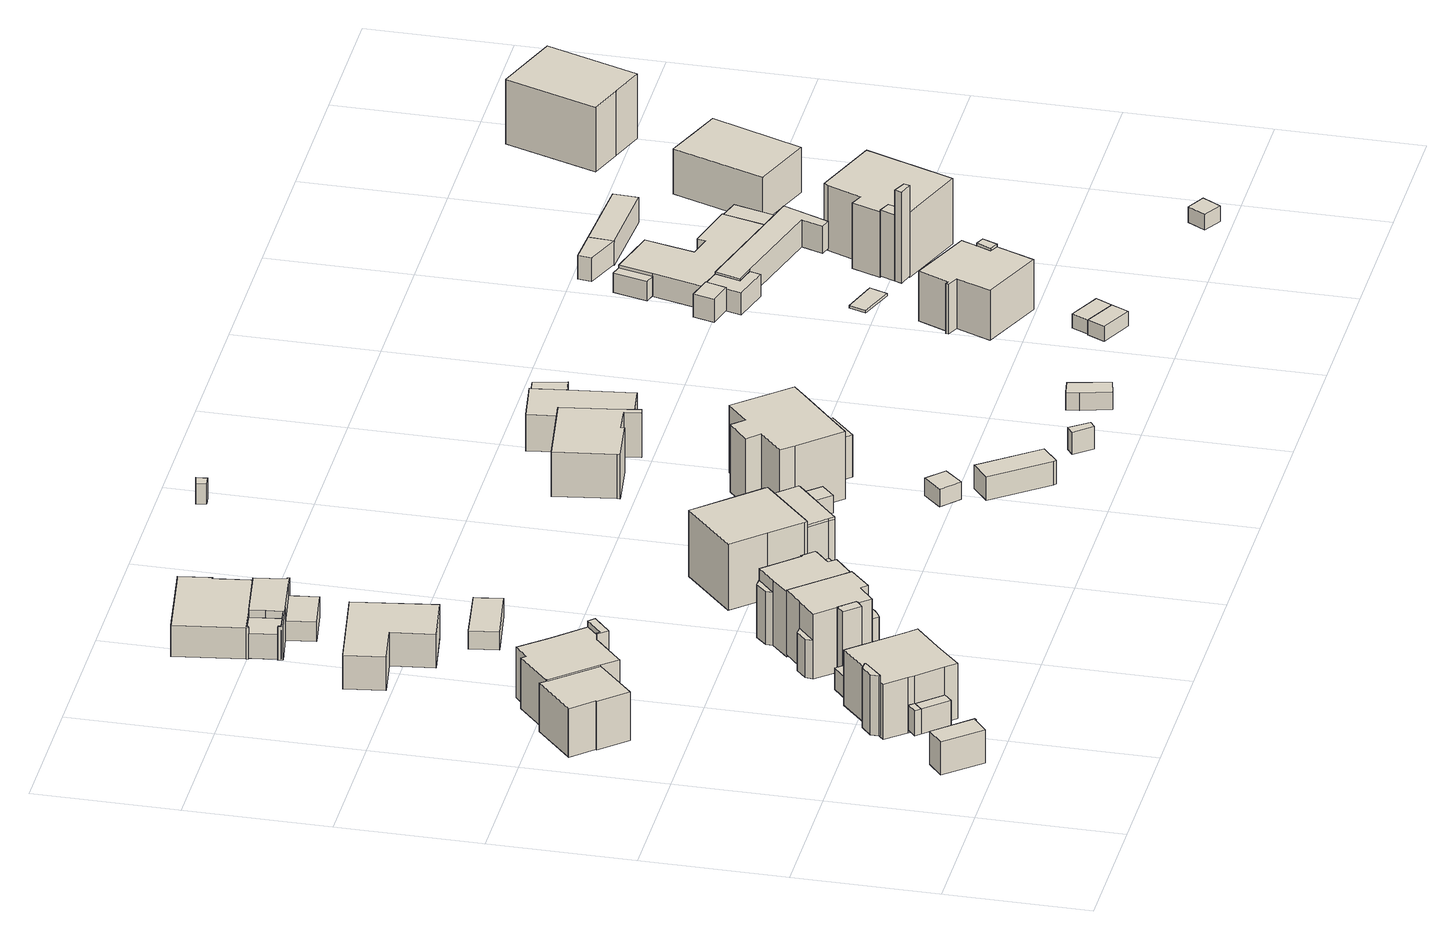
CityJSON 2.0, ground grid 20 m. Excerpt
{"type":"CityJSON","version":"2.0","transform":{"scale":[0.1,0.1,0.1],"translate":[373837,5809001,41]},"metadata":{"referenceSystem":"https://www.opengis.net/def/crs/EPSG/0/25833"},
"CityObjects":{
"building1":{"type":"Building","attributes":{"Gemeindeschluessel":"11000006","BezugspunktDach":"2200","function":"31001_2463","measuredHeight":4.94,"storeysAboveGround":1},"address":[{"country":"Germany","locality":"Berlin","thoroughfareNumber":"5 (1)","thoroughfareName":"Lange Stücken"}],"geometry":[{"type":"Solid","lod":"1","boundaries":[[[[0,1,2,3,4,5]],[[6,7,8,9,10,11]],[[6,11,5,4]],[[7,6,4,3]],[[8,7,3,2]],[[9,8,2,1]],[[10,9,1,0]],[[11,10,0,5]]]]}]},
"building2":{"type":"Building","attributes":{"Gemeindeschluessel":"11000006","BezugspunktDach":"2200","function":"51009_1610","measuredHeight":3.71,"storeysAboveGround":0},"address":[{"country":"Germany","locality":"Berlin"}],"geometry":[{"type":"Solid","lod":"1","boundaries":[[[[12,13,14,15]],[[16,17,18,19]],[[16,19,15,14]],[[17,16,14,13]],[[18,17,13,12]],[[19,18,12,15]]]]}]},
"building3":{"type":"Building","attributes":{"Gemeindeschluessel":"11000006","BezugspunktDach":"2200","function":"31001_1010","measuredHeight":7.22,"storeysAboveGround":2},"address":[{"country":"Germany","locality":"Berlin","thoroughfareNumber":"21","thoroughfareName":"Lange Stücken"}],"geometry":[{"type":"Solid","lod":"1","boundaries":[[[[20,21,22,23,24,25,26,27,28,29]],[[30,31,32,33,34,35,36,37,38,39]],[[30,39,29,28]],[[31,30,28,27]],[[32,31,27,26]],[[33,32,26,25]],[[34,33,25,24]],[[35,34,24,23]],[[36,35,23,22]],[[37,36,22,21]],[[38,37,21,20]],[[39,38,20,29]]]]}]},
"building4":{"type":"Building","attributes":{"Gemeindeschluessel":"11000006","function":"31001_1010"},"address":[{"country":"Germany","locality":"Berlin","thoroughfareNumber":"4","thoroughfareName":"Lange Stücken"}],"children":["building4-1","building4-2","building4-3"]},
"building4-1":{"type":"BuildingPart","attributes":{"BezugspunktDach":"2200","measuredHeight":9.97,"storeysAboveGround":2},"parents":["building4"],"geometry":[{"type":"MultiSurface","lod":"1","boundaries":[[[40,41,42,43,44,45,46,47,48,49,50,51,52]],[[53,54,55,56,57,58,59,60,61,62,63,64,65]],[[53,65,52,51]],[[54,53,66,67]],[[55,54,50,49]],[[56,55,49,48]],[[57,56,48,47]],[[58,57,47,46]],[[59,58,46,45]],[[60,59,45,44]],[[61,60,44,43]],[[62,61,43,42]],[[13,68,42,41]],[[63,62,69,17,70]],[[64,63,41,40]],[[65,64,40,52]],[[67,66,71,51,50,72]],[[70,17,69,68,13]]]}]},
"building4-2":{"type":"BuildingPart","attributes":{"BezugspunktDach":"2200","measuredHeight":8.88,"storeysAboveGround":2},"parents":["building4"],"geometry":[{"type":"MultiSurface","lod":"1","boundaries":[[[73,74,75,76,77,78]],[[79,80,81,67,66,82]],[[79,82,78,77]],[[80,79,77,76]],[[81,80,76,75]],[[67,81,75,74]],[[51,50,67,74,73]],[[82,66,73,78]],[[83,66,67,50,51]]]}]},
"building4-3":{"type":"BuildingPart","attributes":{"BezugspunktDach":"2200","measuredHeight":3.72,"storeysAboveGround":2},"parents":["building4"],"geometry":[{"type":"Solid","lod":"1","boundaries":[[[[84,68,13,12]],[[17,69,85,18]],[[17,18,12,13]],[[85,69,68,84]],[[18,85,84,12]],[[69,17,13,68]]]]}]},
"building5":{"type":"Building","attributes":{"Gemeindeschluessel":"11000006","BezugspunktDach":"2200","function":"31001_2463","measuredHeight":3.27,"storeysAboveGround":1},"address":[{"country":"Germany","locality":"Berlin","thoroughfareNumber":"4 (1)","thoroughfareName":"Lange Stücken"}],"geometry":[{"type":"Solid","lod":"1","boundaries":[[[[86,87,88,89,90,91]],[[92,93,94,95,58,57]],[[92,57,91,90]],[[93,92,90,89]],[[94,93,89,88]],[[95,94,88,87]],[[58,95,87,86]],[[57,58,86,91]]]]}]},
"building6":{"type":"Building","attributes":{"Gemeindeschluessel":"11000006","BezugspunktDach":"2200","function":"31001_1010","measuredHeight":7.55,"storeysAboveGround":2},"address":[{"country":"Germany","locality":"Berlin","thoroughfareNumber":"22","thoroughfareName":"Lange Stücken"}],"geometry":[{"type":"Solid","lod":"1","boundaries":[[[[96,97,98,99,100,101,102,103,104,105,106,107,108,109]],[[110,111,112,113,114,115,116,117,118,119,120,121,122,123]],[[110,123,109,108]],[[111,110,108,107]],[[112,111,107,106]],[[113,112,106,105]],[[114,113,105,104]],[[115,114,104,103]],[[116,115,103,102]],[[117,116,102,101]],[[118,117,101,100]],[[119,118,100,99]],[[120,119,99,98]],[[121,120,98,97]],[[122,121,97,96]],[[123,122,96,109]]]]}]},
"building7":{"type":"Building","attributes":{"Gemeindeschluessel":"11000006","BezugspunktDach":"2200","function":"51009_1610","measuredHeight":8.02,"storeysAboveGround":0},"address":[{"country":"Germany","locality":"Berlin"}],"geometry":[{"type":"Solid","lod":"1","boundaries":[[[[124,125,126,127,128,129]],[[130,131,132,133,134,135]],[[130,135,129,128]],[[131,130,128,127]],[[132,131,127,126]],[[133,132,126,125]],[[134,133,125,124]],[[135,134,124,129]]]]}]},
"building8":{"type":"Building","attributes":{"Gemeindeschluessel":"11000006","BezugspunktDach":"2200","function":"31001_2463","measuredHeight":2.64,"storeysAboveGround":1},"address":[{"country":"Germany","locality":"Berlin","thoroughfareNumber":"21 (1)","thoroughfareName":"Lange Stücken"}],"geometry":[{"type":"Solid","lod":"1","boundaries":[[[[136,137,138,139,140]],[[141,142,143,132,144]],[[141,144,140,139]],[[142,141,139,138]],[[143,142,138,137]],[[132,143,137,136]],[[144,132,136,140]]]]}]},
"building9":{"type":"Building","attributes":{"Gemeindeschluessel":"11000006","BezugspunktDach":"2200","function":"51009_1610","measuredHeight":6.08,"storeysAboveGround":0},"address":[{"country":"Germany","locality":"Berlin"}],"geometry":[{"type":"Solid","lod":"1","boundaries":[[[[145,146,147,148,149,150,151,152]],[[153,154,155,156,157,158,159,160]],[[153,160,152,151]],[[154,153,151,150]],[[155,154,150,149]],[[156,155,149,148]],[[157,156,148,147]],[[158,157,147,146]],[[159,158,146,145]],[[160,159,145,152]]]]}]},
"building10":{"type":"Building","attributes":{"Gemeindeschluessel":"11000006","function":"31001_1010"},"address":[{"country":"Germany","locality":"Berlin","thoroughfareNumber":"3A","thoroughfareName":"Lange Stücken"}],"children":["building10-1","building10-2","building10-3"]},
"building10-1":{"type":"BuildingPart","attributes":{"BezugspunktDach":"2200","measuredHeight":11.63,"storeysAboveGround":2},"parents":["building10"],"geometry":[{"type":"MultiSurface","lod":"1","boundaries":[[[161,162,163,164,165,166,167,168,169,170,171,172]],[[173,174,175,176,177,178,179,180,181,182,183,184]],[[185,186,172,171]],[[174,173,171,170]],[[175,174,170,169]],[[176,175,169,168]],[[177,176,168,167]],[[178,177,167,166]],[[179,178,166,165]],[[180,179,165,164]],[[181,180,164,163]],[[182,181,187,188,189]],[[183,182,189,190,161]],[[184,183,161,172]],[[173,184,186,185]],[[189,188,187,163,162,191]],[[192,162,161,190,189]]]}]},
"building10-2":{"type":"BuildingPart","attributes":{"BezugspunktDach":"2200","measuredHeight":5.69,"storeysAboveGround":2},"parents":["building10"],"geometry":[{"type":"MultiSurface","lod":"1","boundaries":[[[185,193,194,186]],[[195,196,173,184]],[[195,184,186,194]],[[196,195,194,193]],[[173,196,193,185]],[[184,173,197,185,186]]]}]},
"building10-3":{"type":"BuildingPart","attributes":{"BezugspunktDach":"2200","measuredHeight":9.53,"storeysAboveGround":2},"parents":["building10"],"geometry":[{"type":"MultiSurface","lod":"1","boundaries":[[[198,199,200,201,202]],[[190,189,188,203,204]],[[190,204,202,201]],[[189,162,161,190,201,200]],[[205,163,162,200,199]],[[203,188,199,198]],[[204,203,198,202]],[[190,161,162,189]],[[188,189,162,163,205]]]}]},
"building11":{"type":"Building","attributes":{"Gemeindeschluessel":"11000006","BezugspunktDach":"2200","function":"31001_1010","measuredHeight":5.03,"storeysAboveGround":1},"address":[{"country":"Germany","locality":"Berlin","thoroughfareNumber":"24","thoroughfareName":"Lange Stücken"}],"geometry":[{"type":"Solid","lod":"1","boundaries":[[[[206,207,208,209,210,211]],[[212,213,214,215,216,217]],[[212,217,211,210]],[[213,212,210,209]],[[214,213,209,208]],[[215,214,208,207]],[[216,215,207,206]],[[217,216,206,211]]]]}]},
"building12":{"type":"Building","attributes":{"Gemeindeschluessel":"11000006","function":"31001_1010"},"address":[{"country":"Germany","locality":"Berlin","thoroughfareNumber":"3","thoroughfareName":"Lange Stücken"}],"children":["building12-1","building12-2","building12-3"]},
"building12-1":{"type":"BuildingPart","attributes":{"BezugspunktDach":"2200","measuredHeight":11.52,"storeysAboveGround":2},"parents":["building12"],"geometry":[{"type":"MultiSurface","lod":"1","boundaries":[[[218,219,220,221,222,223,224,225,226,227,228,229]],[[230,231,232,233,234,235,236,237,238,239,240,241]],[[230,241,229,228]],[[231,242,243,228,227]],[[232,231,227,226]],[[244,245,246,247,244,233,232,226,225]],[[234,233,225,224],[244,248,249,245]],[[235,234,224,223]],[[236,235,223,222]],[[237,236,222,221]],[[238,237,221,220]],[[239,238,220,219]],[[240,239,219,218]],[[241,240,218,229]],[[230,243,242,231]],[[247,246,245,244]],[[249,248,244,245]]]}]},
"building12-2":{"type":"BuildingPart","attributes":{"BezugspunktDach":"2200","measuredHeight":7.86,"storeysAboveGround":2},"parents":["building12"],"geometry":[{"type":"Solid","lod":"1","boundaries":[[[[242,250,251,243]],[[252,253,231,230]],[[252,230,243,251]],[[253,252,251,250]],[[231,253,250,242]],[[242,243,230,231]]]]}]},
"building12-3":{"type":"BuildingPart","attributes":{"BezugspunktDach":"2200","measuredHeight":5.02,"storeysAboveGround":2},"parents":["building12"],"geometry":[{"type":"MultiSurface","lod":"1","boundaries":[[[245,249,254,255,246]],[[256,257,248,244,247]],[[256,247,246,255]],[[257,256,255,254]],[[248,257,254,249]],[[244,248,249,245]],[[244,258,245,246,247]]]}]},
"building13":{"type":"Building","attributes":{"Gemeindeschluessel":"11000006","BezugspunktDach":"2200","function":"51009_1610","measuredHeight":3.74,"storeysAboveGround":0},"address":[{"country":"Germany","locality":"Berlin"}],"geometry":[{"type":"Solid","lod":"1","boundaries":[[[[259,260,261,262,263,264,265,266]],[[267,268,269,270,271,272,273,274]],[[267,274,266,265]],[[268,267,265,264]],[[269,268,264,263]],[[270,269,263,262]],[[271,270,262,261]],[[272,271,261,260]],[[273,272,260,259]],[[274,273,259,266]]]]}]},
"building14":{"type":"Building","attributes":{"Gemeindeschluessel":"11000006","BezugspunktDach":"2200","function":"51009_1610","measuredHeight":3,"storeysAboveGround":0},"address":[{"country":"Germany","locality":"Berlin"}],"geometry":[{"type":"Solid","lod":"1","boundaries":[[[[275,276,277,278,279,280,281,282,283]],[[284,285,286,287,288,289,290,291,292]],[[284,292,283,282]],[[285,284,282,281]],[[286,285,281,280]],[[287,286,280,279]],[[288,287,279,278]],[[289,288,278,277]],[[290,289,277,276]],[[291,290,276,275]],[[292,291,275,283]]]]}]},
"building15":{"type":"Building","attributes":{"Gemeindeschluessel":"11000006","BezugspunktDach":"2200","function":"31001_2463","measuredHeight":2.71,"storeysAboveGround":1},"address":[{"country":"Germany","locality":"Berlin","thoroughfareNumber":"24 (1)","thoroughfareName":"Lange Stücken"}],"geometry":[{"type":"Solid","lod":"1","boundaries":[[[[293,294,295,296]],[[297,298,299,300]],[[297,300,296,295]],[[298,297,295,294]],[[299,298,294,293]],[[300,299,293,296]]]]}]},
"building16":{"type":"Building","attributes":{"Gemeindeschluessel":"11000006","function":"31001_1010"},"address":[{"country":"Germany","locality":"Berlin","thoroughfareNumber":"25","thoroughfareName":"Lange Stücken"}],"children":["building16-1","building16-2"]},
"building16-1":{"type":"BuildingPart","attributes":{"BezugspunktDach":"2200","measuredHeight":5.12,"storeysAboveGround":1},"parents":["building16"],"geometry":[{"type":"MultiSurface","lod":"1","boundaries":[[[301,302,303,304,305,306,307,308,309,310,311]],[[312,313,314,315,316,317,318,319,320,321,322]],[[312,322,311,310]],[[313,312,310,309]],[[314,313,309,308]],[[315,314,308,307]],[[316,315,307,306]],[[318,317,305,304]],[[319,318,304,303]],[[320,319,303,302]],[[321,320,302,301]],[[322,321,301,311]],[[323,317,316,306,305]]]}]},
"building16-2":{"type":"BuildingPart","attributes":{"BezugspunktDach":"2200","measuredHeight":6.26,"storeysAboveGround":1},"parents":["building16"],"geometry":[{"type":"MultiSurface","lod":"1","boundaries":[[[324,325,326,327,328,329,330,331,332,333,334,335,336,337]],[[338,339,340,341,317,316,342,343,344,345,346,347,348,349]],[[338,349,337,336]],[[339,338,336,335]],[[340,339,335,334]],[[341,340,334,333]],[[317,341,333,332]],[[306,305,317,332,331]],[[342,316,331,330]],[[343,342,330,329]],[[344,343,329,328]],[[345,344,328,327]],[[346,345,327,326]],[[347,346,326,325]],[[348,347,325,324]],[[349,348,324,337]],[[350,316,317,305,306]]]}]},
"building17":{"type":"Building","attributes":{"Gemeindeschluessel":"11000006","BezugspunktDach":"2200","function":"31001_2463","measuredHeight":2.91,"storeysAboveGround":1},"address":[{"country":"Germany","locality":"Berlin","thoroughfareNumber":"25 (1)","thoroughfareName":"Lange Stücken"}],"geometry":[{"type":"Solid","lod":"1","boundaries":[[[[351,352,353,354]],[[346,355,356,347]],[[346,347,354,353]],[[355,346,353,352]],[[356,355,352,351]],[[347,356,351,354]]]]}]},
"building18":{"type":"Building","attributes":{"Gemeindeschluessel":"11000006","BezugspunktDach":"2200","function":"51009_1610","measuredHeight":8.39,"storeysAboveGround":0},"address":[{"country":"Germany","locality":"Berlin"}],"geometry":[{"type":"Solid","lod":"1","boundaries":[[[[357,358,359,360,361]],[[362,363,364,365,366]],[[362,366,361,360]],[[363,362,360,359]],[[364,363,359,358]],[[365,364,358,357]],[[366,365,357,361]]]]}]},
"building19":{"type":"Building","attributes":{"Gemeindeschluessel":"11000006","function":"31001_1010"},"address":[{"country":"Germany","locality":"Berlin","thoroughfareNumber":"2","thoroughfareName":"Lange Stücken"}],"children":["building19-1","building19-2","building19-3"]},
"building19-1":{"type":"BuildingPart","attributes":{"BezugspunktDach":"2200","measuredHeight":10.89,"storeysAboveGround":3},"parents":["building19"],"geometry":[{"type":"MultiSurface","lod":"1","boundaries":[[[367,368,369,370,371,372,373,374,375,376]],[[377,378,379,380,381,382,383,384,385,386]],[[377,386,376,375]],[[378,377,375,374]],[[379,378,374,373]],[[380,379,373,372]],[[381,380,372,371]],[[382,381,371,370]],[[387,388,389,390,391,383,382,370,369]],[[392,387,390,393,384,383,369,368]],[[385,384,368,367]],[[386,385,367,376]],[[391,390,389,388,387]],[[393,390,387,392]]]}]},
"building19-2":{"type":"BuildingPart","attributes":{"BezugspunktDach":"2200","measuredHeight":9.37,"storeysAboveGround":3},"parents":["building19"],"geometry":[{"type":"Solid","lod":"1","boundaries":[[[[394,395,396,397,398,399,400,401]],[[402,381,403,404,405,406,407,382]],[[402,382,401,400]],[[381,402,400,399]],[[403,381,399,398]],[[404,403,398,397]],[[405,404,397,396]],[[406,405,396,395]],[[407,406,395,394]],[[382,407,394,401],[408,389,388,409]],[[388,389,408,409]]]]}]},
"building19-3":{"type":"BuildingPart","attributes":{"BezugspunktDach":"2200","measuredHeight":2.75,"storeysAboveGround":3},"parents":["building19"],"geometry":[{"type":"MultiSurface","lod":"1","boundaries":[[[410,409,388,387,392,411]],[[393,390,389,408,412,413]],[[393,413,411,392]],[[412,408,409,410]],[[413,412,410,411]],[[393,392,387,390]],[[390,387,388,389]],[[389,414,388,409,408]]]}]},
"building20":{"type":"Building","attributes":{"Gemeindeschluessel":"11000006","BezugspunktDach":"2200","function":"31001_2463","measuredHeight":2.96,"storeysAboveGround":1},"address":[{"country":"Germany","locality":"Berlin","thoroughfareNumber":"2 (1)","thoroughfareName":"Lange Stücken"}],"geometry":[{"type":"Solid","lod":"1","boundaries":[[[[415,416,417,418,419,420,421,422,423]],[[424,425,426,427,428,429,430,431,432]],[[424,432,423,422]],[[425,424,422,421]],[[426,425,421,420]],[[427,426,420,419]],[[428,427,419,418]],[[429,428,418,417]],[[430,429,417,416]],[[431,430,416,415]],[[432,431,415,423]]]]}]},
"building21":{"type":"Building","attributes":{"Gemeindeschluessel":"11000006","BezugspunktDach":"2200","function":"31001_2463","measuredHeight":2.75,"storeysAboveGround":1},"address":[{"country":"Germany","locality":"Berlin","thoroughfareNumber":"1 (2)","thoroughfareName":"Lange Stücken"}],"geometry":[{"type":"Solid","lod":"1","boundaries":[[[[420,419,433,434,435,436]],[[437,438,439,440,441,442]],[[437,442,436,435]],[[438,437,435,434]],[[439,438,434,433]],[[440,439,433,419]],[[441,440,419,420]],[[442,441,420,436]]]]}]},
"building22":{"type":"Building","attributes":{"Gemeindeschluessel":"11000006","BezugspunktDach":"2200","function":"31001_1000","measuredHeight":2.62,"storeysAboveGround":1},"address":[{"country":"Germany","locality":"Berlin","thoroughfareNumber":"1 (3)","thoroughfareName":"Lange Stücken"}],"geometry":[{"type":"Solid","lod":"1","boundaries":[[[[443,444,445,446,447,448,434,433]],[[449,450,451,452,453,454,455,456]],[[449,456,433,434]],[[450,449,434,448]],[[451,450,448,447]],[[452,451,447,446]],[[453,452,446,445]],[[454,453,445,444]],[[455,454,444,443]],[[456,455,443,433]]]]}]},
"building23":{"type":"Building","attributes":{"Gemeindeschluessel":"11000006","BezugspunktDach":"2200","function":"31001_1000","measuredHeight":2.6,"storeysAboveGround":1},"address":[{"country":"Germany","locality":"Berlin","thoroughfareNumber":"2 (2)","thoroughfareName":"Lange Stücken"}],"geometry":[{"type":"Solid","lod":"1","boundaries":[[[[457,458,459,460]],[[461,462,463,464]],[[461,464,460,459]],[[462,461,459,458]],[[463,462,458,457]],[[464,463,457,460]]]]}]},
"building24":{"type":"Building","attributes":{"Gemeindeschluessel":"11000006","BezugspunktDach":"2200","function":"31001_1000","measuredHeight":3.87,"storeysAboveGround":1},"address":[{"country":"Germany","locality":"Berlin","thoroughfareNumber":"16 (1)","thoroughfareName":"Chausseestraße"}],"geometry":[{"type":"Solid","lod":"1","boundaries":[[[[465,466,467,468,469]],[[470,471,472,473,474]],[[470,474,469,468]],[[471,470,468,467]],[[472,471,467,466]],[[473,472,466,465]],[[474,473,465,469]]]]}]},
"building25":{"type":"Building","attributes":{"Gemeindeschluessel":"11000006","function":"31001_1010"},"address":[{"country":"Germany","locality":"Berlin","thoroughfareNumber":"1","thoroughfareName":"Lange Stücken"}],"children":["building25-1","building25-2"]},
"building25-1":{"type":"BuildingPart","attributes":{"BezugspunktDach":"2200","measuredHeight":13.22,"storeysAboveGround":3},"parents":["building25"],"geometry":[{"type":"MultiSurface","lod":"1","boundaries":[[[475,476,477,478,479,480,481,482,483,484,485]],[[486,487,488,489,490,491,492,493,494,495,496]],[[486,496,485,484]],[[487,486,484,483]],[[488,487,483,482]],[[489,488,482,481]],[[490,489,481,480]],[[491,490,480,479]],[[492,491,479,478]],[[493,492,497,498,499,500,478,477]],[[494,493,477,476]],[[495,494,476,475]],[[496,495,475,485]],[[500,499,498,497]]]}]},
"building25-2":{"type":"BuildingPart","attributes":{"BezugspunktDach":"2200","measuredHeight":6.37,"storeysAboveGround":3},"parents":["building25"],"geometry":[{"type":"MultiSurface","lod":"1","boundaries":[[[501,502,500,499]],[[497,503,504,498]],[[503,497,500,502]],[[504,503,502,501]],[[498,504,501,499]],[[498,505,499,500,497]]]}]},
"building26":{"type":"Building","attributes":{"Gemeindeschluessel":"11000006","BezugspunktDach":"2200","function":"51009_1610","measuredHeight":3,"storeysAboveGround":0},"address":[{"country":"Germany","locality":"Berlin"}],"geometry":[{"type":"Solid","lod":"1","boundaries":[[[[506,507,508,509]],[[510,511,512,513]],[[510,513,509,508]],[[511,510,508,507]],[[512,511,507,506]],[[513,512,506,509]]]]}]},
"building27":{"type":"Building","attributes":{"Gemeindeschluessel":"11000006","BezugspunktDach":"2200","function":"51009_1610","measuredHeight":3.35,"storeysAboveGround":0},"address":[{"country":"Germany","locality":"Berlin"}],"geometry":[{"type":"Solid","lod":"1","boundaries":[[[[514,515,516,517]],[[518,519,520,521]],[[518,521,517,516]],[[519,518,516,515]],[[520,519,515,514]],[[521,520,514,517]]]]}]},
"building28":{"type":"Building","attributes":{"Gemeindeschluessel":"11000006","function":"31001_1010"},"address":[{"country":"Germany","locality":"Berlin","thoroughfareNumber":"1A","thoroughfareName":"Lange Stücken"}],"children":["building28-1","building28-2","building28-3"]},
"building28-1":{"type":"BuildingPart","attributes":{"BezugspunktDach":"2200","measuredHeight":7.33,"storeysAboveGround":1},"parents":["building28"],"geometry":[{"type":"MultiSurface","lod":"1","boundaries":[[[522,523,524,525,526,527,528,529,530,531,532,533]],[[534,535,536,537,538,539,540,541,542,543,544,545]],[[534,545,533,532]],[[535,534,532,531]],[[546,547,548,535,531,530]],[[549,546,536,530,529]],[[538,537,529,528]],[[539,538,528,527]],[[540,539,527,526]],[[541,540,526,525]],[[542,541,525,524]],[[543,542,524,523]],[[544,543,523,522]],[[545,544,522,533]],[[536,550,547,546]],[[550,535,548,547]],[[537,536,546,549]]]}]},
"building28-2":{"type":"BuildingPart","attributes":{"BezugspunktDach":"2200","measuredHeight":6.34,"storeysAboveGround":1},"parents":["building28"],"geometry":[{"type":"MultiSurface","lod":"1","boundaries":[[[551,548,547,549,552,553,554,555]],[[556,557,558,537,550,535,534,559]],[[556,559,555,554]],[[557,556,554,553],[557,560,561,556]],[[558,557,553,552]],[[537,558,552,549]],[[534,535,548,551]],[[559,534,551,555]],[[560,557,556,561]],[[550,562,536,546,547]],[[537,549,546,536]],[[563,550,547,548,535]]]}]},
"building28-3":{"type":"BuildingPart","attributes":{"BezugspunktDach":"2200","measuredHeight":3.75,"storeysAboveGround":1},"parents":["building28"],"geometry":[{"type":"Solid","lod":"1","boundaries":[[[[560,564,565,561]],[[566,567,557,556]],[[566,556,561,565]],[[567,566,565,564]],[[557,567,564,560]],[[556,557,560,561]]]]}]},
"building29":{"type":"Building","attributes":{"Gemeindeschluessel":"11000006","BezugspunktDach":"2200","function":"31001_1000","measuredHeight":2.52,"storeysAboveGround":1},"address":[{"country":"Germany","locality":"Berlin","thoroughfareNumber":"17 (1)","thoroughfareName":"Chausseestraße"}],"geometry":[{"type":"Solid","lod":"1","boundaries":[[[[568,569,570,571,572]],[[573,574,575,576,577]],[[573,577,572,571]],[[574,573,571,570]],[[575,574,570,569]],[[576,575,569,568]],[[577,576,568,572]]]]}]},
"building30":{"type":"Building","attributes":{"Gemeindeschluessel":"11000006","BezugspunktDach":"2200","function":"31001_1000","measuredHeight":2.15,"storeysAboveGround":1},"address":[{"country":"Germany","locality":"Berlin","thoroughfareNumber":"17 (2)","thoroughfareName":"Chausseestraße"}],"geometry":[{"type":"Solid","lod":"1","boundaries":[[[[578,579,580,581]],[[582,583,584,585]],[[582,585,581,580]],[[583,582,580,579]],[[584,583,579,578]],[[585,584,578,581]]]]}]},
"building31":{"type":"Building","attributes":{"Gemeindeschluessel":"11000006","BezugspunktDach":"2200","function":"31001_1000","measuredHeight":2.02,"storeysAboveGround":1},"address":[{"country":"Germany","locality":"Berlin","thoroughfareNumber":"17 (3)","thoroughfareName":"Chausseestraße"}],"geometry":[{"type":"Solid","lod":"1","boundaries":[[[[579,586,587,580]],[[588,589,590,591]],[[588,591,580,587]],[[589,588,587,586]],[[590,589,586,579]],[[591,590,579,580]]]]}]},
"building32":{"type":"Building","attributes":{"Gemeindeschluessel":"11000006","BezugspunktDach":"2200","function":"31001_1010","measuredHeight":7.4,"storeysAboveGround":2},"address":[{"country":"Germany","locality":"Berlin","thoroughfareNumber":"17A","thoroughfareName":"Chausseestraße"}],"geometry":[{"type":"Solid","lod":"1","boundaries":[[[[592,593,594,595,596,597,598,599,600,601,602]],[[603,604,605,606,607,608,609,610,611,612,613]],[[603,613,602,601]],[[604,603,601,600]],[[605,604,600,599]],[[606,605,599,598]],[[607,606,598,597]],[[608,607,597,596]],[[609,608,596,595]],[[610,609,595,594]],[[611,610,594,593]],[[612,611,593,592]],[[613,612,592,602]]]]}]},
"building33":{"type":"Building","attributes":{"Gemeindeschluessel":"11000006","BezugspunktDach":"2200","function":"31001_1000","measuredHeight":3.99,"storeysAboveGround":1},"address":[{"country":"Germany","locality":"Berlin","thoroughfareNumber":"18 (4)","thoroughfareName":"Chausseestraße"}],"geometry":[{"type":"Solid","lod":"1","boundaries":[[[[614,615,616,617,618]],[[619,620,621,622,623]],[[619,623,618,617]],[[620,619,617,616]],[[621,620,616,615]],[[622,621,615,614]],[[623,622,614,618]]]]}]},
"building34":{"type":"Building","attributes":{"Gemeindeschluessel":"11000006","BezugspunktDach":"2200","function":"31001_2463","measuredHeight":0.307,"storeysAboveGround":1},"address":[{"country":"Germany","locality":"Berlin","thoroughfareNumber":"18 (1)","thoroughfareName":"Chausseestraße"}],"geometry":[{"type":"Solid","lod":"1","boundaries":[[[[624,625,626,627]],[[628,629,630,631]],[[628,631,627,626]],[[629,628,626,625]],[[630,629,625,624]],[[631,630,624,627]]]]}]},
"building35":{"type":"Building","attributes":{"Gemeindeschluessel":"11000006","BezugspunktDach":"2200","function":"51009_1610","measuredHeight":7.73,"storeysAboveGround":0},"address":[{"country":"Germany","locality":"Berlin"}],"geometry":[{"type":"Solid","lod":"1","boundaries":[[[[632,633,634,635]],[[609,636,611,610]],[[609,610,635,634]],[[636,609,634,633]],[[611,636,633,632]],[[610,611,632,635]]]]}]},
"building36":{"type":"Building","attributes":{"Gemeindeschluessel":"11000006","BezugspunktDach":"2200","function":"31001_1000","measuredHeight":3.99,"storeysAboveGround":1},"address":[{"country":"Germany","locality":"Berlin","thoroughfareNumber":"18 (3)","thoroughfareName":"Chausseestraße"}],"geometry":[{"type":"Solid","lod":"1","boundaries":[[[[637,638,639,640,641,642,643]],[[644,645,646,647,648,649,650]],[[644,650,643,642]],[[645,644,642,641]],[[646,645,641,640]],[[647,646,640,639]],[[648,647,639,638]],[[649,648,638,637]],[[650,649,637,643]]]]}]},
"building37":{"type":"Building","attributes":{"Gemeindeschluessel":"11000006","BezugspunktDach":"2200","function":"51009_1610","measuredHeight":2.95,"storeysAboveGround":0},"address":[{"country":"Germany","locality":"Berlin"}],"geometry":[{"type":"Solid","lod":"1","boundaries":[[[[651,652,653,654]],[[655,656,657,658]],[[655,658,654,653]],[[656,655,653,652]],[[657,656,652,651]],[[658,657,651,654]]]]}]},
"building38":{"type":"Building","attributes":{"Gemeindeschluessel":"11000006","BezugspunktDach":"2200","function":"51009_1610","measuredHeight":13.53,"storeysAboveGround":0},"address":[{"country":"Germany","locality":"Berlin"}],"geometry":[{"type":"Solid","lod":"1","boundaries":[[[[659,660,661,662]],[[663,664,665,666]],[[663,666,662,661]],[[664,663,661,660]],[[665,664,660,659]],[[666,665,659,662]]]]}]},
"building39":{"type":"Building","attributes":{"Gemeindeschluessel":"11000006","BezugspunktDach":"2200","function":"31001_1000","measuredHeight":5.11,"storeysAboveGround":1},"address":[{"country":"Germany","locality":"Berlin","thoroughfareNumber":"18 (2)","thoroughfareName":"Chausseestraße"}],"geometry":[{"type":"Solid","lod":"1","boundaries":[[[[667,668,669,670,671,672,673,674,675]],[[676,677,678,679,680,681,682,683,684]],[[676,684,675,674]],[[677,676,674,673]],[[678,677,673,672]],[[679,678,672,671]],[[680,679,671,670]],[[681,680,670,669]],[[682,681,669,668]],[[683,682,668,667]],[[684,683,667,675]]]]}]},
"building40":{"type":"Building","attributes":{"Gemeindeschluessel":"11000006","BezugspunktDach":"2200","function":"31001_2460","measuredHeight":3.48,"storeysAboveGround":1},"address":[{"country":"Germany","locality":"Berlin","thoroughfareNumber":"19 (1)","thoroughfareName":"Chausseestraße"}],"geometry":[{"type":"Solid","lod":"1","boundaries":[[[[641,640,685,686,687,688,689,690,691,692,693]],[[694,695,696,697,698,699,700,701,702,703,704]],[[694,704,693,692]],[[695,694,692,691]],[[696,695,691,690]],[[697,696,690,689]],[[698,697,689,688]],[[699,698,688,687]],[[700,699,687,686]],[[701,700,686,685]],[[702,701,685,640]],[[703,702,640,641]],[[704,703,641,693]]]]}]},
"building41":{"type":"Building","attributes":{"Gemeindeschluessel":"11000006","BezugspunktDach":"2200","function":"51009_1610","measuredHeight":3.54,"storeysAboveGround":0},"address":[{"country":"Germany","locality":"Berlin"}],"geometry":[{"type":"Solid","lod":"1","boundaries":[[[[705,706,707,708]],[[709,710,711,712]],[[709,712,708,707]],[[710,709,707,706]],[[711,710,706,705]],[[712,711,705,708]]]]}]},
"building42":{"type":"Building","attributes":{"Gemeindeschluessel":"11000006","function":"31001_1120"},"address":[{"country":"Germany","locality":"Berlin","thoroughfareNumber":"18","thoroughfareName":"Chausseestraße"}],"children":["building42-1","building42-2"]},
"building42-1":{"type":"BuildingPart","attributes":{"BezugspunktDach":"2200","measuredHeight":9.72,"storeysAboveGround":2},"parents":["building42"],"geometry":[{"type":"MultiSurface","lod":"1","boundaries":[[[713,714,715,716,717,718,719,720,721,722]],[[723,724,725,726,727,728,729,730,731,732]],[[723,732,722,721]],[[724,723,721,720]],[[725,724,720,719]],[[726,725,719,718]],[[727,726,718,717]],[[728,727,717,716]],[[729,728,716,715]],[[730,729,715,714]],[[731,730,664,733]],[[732,731,733,734]],[[733,664,714,713]],[[734,733,713,722]]]}]},
"building42-2":{"type":"BuildingPart","attributes":{"BezugspunktDach":"2200","measuredHeight":9.83,"storeysAboveGround":2},"parents":["building42"],"geometry":[{"type":"MultiSurface","lod":"1","boundaries":[[[735,736,737,738]],[[734,733,664,663]],[[734,663,738,737]],[[713,722,737,736]],[[739,714,713,733,736,735]],[[663,664,735,738]],[[733,734,722,713]],[[664,733,713,714,739]]]}]},
"building43":{"type":"Building","attributes":{"Gemeindeschluessel":"11000006","BezugspunktDach":"2200","function":"51009_1610","measuredHeight":3.34,"storeysAboveGround":0},"address":[{"country":"Germany","locality":"Berlin"}],"geometry":[{"type":"Solid","lod":"1","boundaries":[[[[740,741,742,743]],[[744,745,746,747]],[[744,747,743,742]],[[745,744,742,741]],[[746,745,741,740]],[[747,746,740,743]]]]}]},
"building44":{"type":"Building","attributes":{"Gemeindeschluessel":"11000006","BezugspunktDach":"2200","function":"31001_1000","measuredHeight":3.72,"storeysAboveGround":1},"address":[{"country":"Germany","locality":"Berlin","thoroughfareNumber":"19 (2)","thoroughfareName":"Chausseestraße"}],"geometry":[{"type":"Solid","lod":"1","boundaries":[[[[748,749,706,705]],[[750,751,752,753]],[[750,753,705,706]],[[751,750,706,749]],[[752,751,749,748]],[[753,752,748,705]]]]}]},
"building45":{"type":"Building","attributes":{"Gemeindeschluessel":"11000006","BezugspunktDach":"2200","function":"31001_3210","measuredHeight":2.25,"storeysAboveGround":1},"address":[{"country":"Germany","locality":"Berlin","thoroughfareNumber":"29 (1)","thoroughfareName":"Chausseestraße"}],"geometry":[{"type":"Solid","lod":"1","boundaries":[[[[754,755,756,757]],[[758,759,760,761]],[[758,761,757,756]],[[759,758,756,755]],[[760,759,755,754]],[[761,760,754,757]]]]}]},
"building46":{"type":"Building","attributes":{"Gemeindeschluessel":"11000006","BezugspunktDach":"2200","function":"31001_1120","measuredHeight":7.72,"storeysAboveGround":2},"address":[{"country":"Germany","locality":"Berlin","thoroughfareNumber":"19","thoroughfareName":"Chausseestraße"}],"geometry":[{"type":"Solid","lod":"1","boundaries":[[[[762,763,764,765,766]],[[767,768,769,770,771]],[[767,771,766,765]],[[768,767,765,764]],[[769,768,764,763]],[[770,769,763,762]],[[771,770,762,766]]]]}]},
"building47":{"type":"Building","attributes":{"Gemeindeschluessel":"11000006","BezugspunktDach":"2200","function":"31001_1010","measuredHeight":11.19,"storeysAboveGround":3},"address":[{"country":"Germany","locality":"Berlin","thoroughfareNumber":"20","thoroughfareName":"Chausseestraße"}],"geometry":[{"type":"Solid","lod":"1","boundaries":[[[[772,773,774,775,776,777]],[[778,779,780,781,782,783]],[[778,783,777,776]],[[779,778,776,775]],[[780,779,775,774]],[[781,780,774,773]],[[782,781,773,772]],[[783,782,772,777]]]]}]}
},
"vertices":[
[70,2,91],[92,20,91],[93,19,91],[95,21,91],[51,71,91],[27,51,91],[51,71,42],[95,21,42],[93,19,42],[92,20,42],[70,2,42],[27,51,42],
[133,100,74],[145,111,74],[139,118,74],[126,107,74],[139,118,37],[145,111,37],[133,100,37],[126,107,37],
[30,505,94],[29,504,94],[62,467,94],[118,518,94],[66,577,94],[67,578,94],[65,579,94],[59,586,94],[4,536,94],[3,535,94],[4,536,22],[59,586,22],[65,579,22],[67,578,22],[66,577,22],[118,518,22],[62,467,22],[29,504,22],[30,505,22],[3,535,22],
[139,118,115],[145,111,115],[175,78,115],[188,64,115],[225,99,115],[263,133,115],[250,147,115],[193,211,115],[190,214,115],[153,180,115],[148,176,115],[121,151,115],[115,146,115],[121,151,33],[148,176,33],[153,180,33],[190,214,33],[193,211,33],[250,147,33],[263,133,33],[225,99,33],[188,64,33],[175,78,33],[145,111,33],[139,118,33],[115,146,33],[121,151,35],[148,176,35],[175,78,74],[175,78,37],[145,111,47],[121,151,55],[148,176,73],
[121,151,124],[148,176,124],[147,177,124],[136,178,124],[120,164,124],[120,152,124],[120,164,35],[136,178,35],[147,177,35],[120,152,35],[121,151,50],
[162,67,74],[162,67,37],
[250,147,65],[280,174,65],[227,234,65],[204,214,65],[198,215,65],[193,211,65],[198,215,33],[204,214,33],[227,234,33],[280,174,33],
[67,578,96],[66,577,96],[118,518,96],[136,497,96],[139,500,96],[179,536,96],[181,537,96],[185,533,96],[209,555,96],[171,596,96],[139,634,96],[119,616,96],[113,622,96],[65,579,96],[113,622,21],[119,616,21],[139,634,21],[171,596,21],[209,555,21],[185,533,21],[181,537,21],[179,536,21],[139,500,21],[136,497,21],[118,518,21],[66,577,21],[67,578,21],[65,579,21],
[190,523,105],[217,547,105],[209,555,105],[185,533,105],[181,537,105],[179,536,105],[181,537,24],[185,533,24],[209,555,24],[217,547,24],[190,523,24],[179,536,24],
[209,555,50],[232,576,50],[195,617,50],[194,617,50],[172,596,50],[194,617,24],[195,617,24],[232,576,24],[172,596,24],
[314,195,96],[319,197,96],[324,200,96],[329,204,96],[333,209,96],[336,214,96],[328,223,96],[306,204,96],[328,223,35],[336,214,35],[333,209,35],[329,204,35],[324,200,35],[319,197,35],[314,195,35],[306,204,35],
[272,241,128],[291,220,128],[290,218,128],[304,202,128],[306,204,128],[328,223,128],[336,214,128],[366,242,128],[358,251,128],[302,314,128],[276,291,128],[249,267,128],[276,291,32],[302,314,32],[358,251,32],[366,242,32],[336,214,32],[328,223,32],[306,204,32],[304,202,32],[290,218,32],[291,220,32],[272,241,32],[249,267,32],[276,291,89],[249,267,89],[290,218,93],[290,218,34],[291,220,34],[272,241,34],[291,220,93],[291,220,89],
[265,292,89],[250,278,89],[250,278,32],[265,292,32],[276,291,52],
[280,210,129],[290,218,129],[291,220,129],[272,241,129],[261,231,129],[280,210,34],[261,231,34],[290,218,61],
[133,803,64],[195,813,64],[203,753,64],[278,765,64],[260,880,64],[125,859,64],[260,880,14],[278,765,14],[203,753,14],[195,813,14],[133,803,14],[125,859,14],
[330,283,125],[366,242,125],[397,269,125],[389,279,125],[410,298,125],[412,300,125],[397,316,125],[396,314,125],[376,336,125],[353,361,125],[326,337,125],[302,314,125],[326,337,29],[353,361,29],[376,336,29],[396,314,29],[397,316,29],[412,300,29],[410,298,29],[389,279,29],[397,269,29],[366,242,29],[330,283,29],[302,314,29],[353,361,108],[326,337,108],[396,314,30],[396,314,80],[376,336,80],[376,336,30],[397,316,30],[397,316,80],
[342,362,108],[327,347,108],[327,347,29],[342,362,29],
[407,324,80],[387,346,80],[387,346,30],[407,324,30],[396,314,55],
[174,955,55],[177,955,55],[178,951,55],[215,957,55],[209,1001,55],[171,996,55],[172,993,55],[169,992,55],[172,993,18],[171,996,18],[209,1001,18],[215,957,18],[178,951,18],[177,955,18],[174,955,18],[169,992,18],
[397,269,62],[401,271,62],[406,273,62],[410,276,62],[414,280,62],[416,284,62],[418,289,62],[410,298,62],[389,279,62],[410,298,32],[418,289,32],[416,284,32],[414,280,32],[410,276,32],[406,273,32],[401,271,32],[397,269,32],[389,279,32],
[255,681,47],[340,694,47],[333,733,47],[249,721,47],[333,733,20],[340,694,20],[255,681,20],[249,721,20],
[168,995,63],[169,992,63],[172,993,63],[171,996,63],[209,1001,63],[290,1013,63],[282,1065,63],[285,1065,63],[278,1110,63],[275,1109,63],[154,1091,63],[275,1109,17],[278,1110,17],[285,1065,17],[282,1065,17],[290,1013,17],[209,1001,17],[171,996,17],[172,993,17],[169,992,17],[168,995,17],[154,1091,17],[209,1001,42],
[176,948,66],[225,956,66],[289,966,66],[300,967,66],[300,968,66],[299,970,66],[297,970,66],[290,1013,66],[209,1001,66],[212,979,66],[215,957,66],[178,951,66],[177,955,66],[174,955,66],[177,955,17],[178,951,17],[215,957,17],[212,979,17],[297,970,17],[299,970,17],[300,968,17],[300,967,17],[289,966,17],[225,956,17],[176,948,17],[174,955,17],[290,1013,40],
[231,916,46],[295,926,46],[289,966,46],[225,956,46],[295,926,17],[231,916,17],
[518,306,109],[523,299,109],[535,310,109],[506,342,109],[494,331,109],[506,342,26],[535,310,26],[523,299,26],[518,306,26],[494,331,26],
[451,371,121],[488,331,121],[491,328,121],[494,331,121],[561,393,121],[565,396,121],[562,400,121],[526,439,121],[486,483,121],[412,415,121],[486,483,23],[526,439,23],[562,400,23],[565,396,23],[561,393,23],[494,331,23],[491,328,23],[488,331,23],[451,371,23],[412,415,23],[491,328,54],[494,331,54],[494,331,27],[491,328,27],[491,328,32],[488,331,54],[488,331,27],
[518,306,113],[523,299,113],[535,310,113],[589,359,113],[591,361,113],[561,393,113],[517,374,113],[494,331,113],[517,374,23],[591,361,23],[589,359,23],[535,310,23],[523,299,23],[518,306,23],[518,306,27],[518,306,54],
[508,297,54],[482,326,54],[508,297,27],[482,326,27],[494,331,34],
[591,361,52],[589,359,52],[615,331,52],[649,362,52],[630,383,52],[591,427,52],[562,400,52],[565,396,52],[561,393,52],[565,396,22],[562,400,22],[591,427,22],[630,383,22],[649,362,22],[615,331,22],[589,359,22],[591,361,22],[561,393,22],
[634,386,52],[658,408,52],[613,458,52],[585,433,52],[613,458,25],[658,408,25],[634,386,25],[630,383,25],[591,427,25],[585,433,25],
[679,335,52],[698,353,52],[675,379,52],[683,386,52],[668,403,52],[665,400,52],[658,408,26],[665,400,26],[668,403,26],[683,386,26],[675,379,26],[698,353,26],[679,335,26],[634,386,26],
[748,182,52],[771,207,52],[747,230,52],[723,205,52],[747,230,26],[771,207,26],[748,182,26],[723,205,26],
[824,77,52],[827,74,52],[853,96,52],[793,175,52],[767,153,52],[793,175,17],[853,96,17],[827,74,17],[824,77,17],[767,153,17],
[683,386,117],[732,331,117],[762,358,117],[800,392,117],[830,419,117],[766,491,117],[734,462,117],[718,479,117],[687,452,117],[703,435,117],[668,403,117],[703,435,17],[687,452,17],[718,479,17],[734,462,17],[766,491,17],[830,419,17],[800,392,17],[762,358,17],[732,331,17],[683,386,17],[668,403,17],[800,392,19],[762,358,19],[762,358,82],[800,392,82],
[785,333,82],[822,367,82],[822,367,19],[785,333,19],[762,358,72],
[547,1130,45],[562,1132,45],[560,1147,45],[544,1144,45],[560,1147,15],[562,1132,15],[547,1130,15],[544,1144,15],
[932,47,46],[942,54,46],[923,80,46],[912,72,46],[923,80,13],[942,54,13],[932,47,13],[912,72,13],
[665,616,86],[665,612,86],[733,621,86],[732,626,86],[771,631,86],[775,608,86],[783,610,86],[781,620,86],[779,633,86],[766,716,86],[765,716,86],[652,700,86],[765,716,20],[766,716,20],[779,633,20],[781,620,20],[783,610,20],[775,608,20],[771,631,20],[732,626,20],[733,621,20],[665,612,20],[665,616,20],[652,700,20],[779,633,74],[770,689,74],[766,716,74],[781,620,74],[770,689,20],
[765,716,74],[844,629,74],[832,720,74],[825,767,74],[759,757,74],[825,767,20],[832,720,20],[844,629,20],[759,757,20],[832,720,57],[825,767,57],[772,677,20],[769,692,20],
[881,728,57],[870,773,57],[870,773,20],[881,728,20],
[1031,88,35],[1042,47,35],[1066,53,35],[1053,110,35],[1028,106,35],[1053,110,9],[1066,53,9],[1042,47,9],[1031,88,9],[1028,106,9],
[1263,75,26],[1274,99,26],[1230,121,26],[1218,97,26],[1230,121,4],[1274,99,4],[1263,75,4],[1218,97,4],
[1286,122,26],[1241,144,26],[1241,144,5],[1286,122,5],[1274,99,5],[1230,121,5],
[1275,202,80],[1297,255,80],[1285,261,80],[1294,281,80],[1303,303,80],[1215,340,80],[1196,297,80],[1191,299,80],[1190,295,80],[1206,288,80],[1186,240,80],[1206,288,6],[1190,295,6],[1191,299,6],[1196,297,6],[1215,340,6],[1303,303,6],[1294,281,6],[1285,261,6],[1297,255,6],[1275,202,6],[1186,240,6],
[1183,586,43],[1192,615,43],[1183,617,43],[1158,624,43],[1150,595,43],[1158,624,9],[1183,617,9],[1192,615,9],[1183,586,9],[1150,595,9],
[1268,393,10],[1277,418,10],[1228,434,10],[1220,411,10],[1228,434,6],[1277,418,6],[1268,393,6],[1220,411,6],
[1297,255,84],[1306,276,84],[1294,281,84],[1285,261,84],[1306,276,6],
[1229,551,41],[1233,566,41],[1207,573,41],[1217,608,41],[1192,615,41],[1183,586,41],[1177,565,41],[1183,586,8],[1192,615,8],[1217,608,8],[1207,573,8],[1233,566,8],[1229,551,8],[1177,565,8],
[1201,687,37],[1213,734,37],[1199,738,37],[1187,691,37],[1199,738,8],[1213,734,8],[1201,687,8],[1187,691,8],
[1329,377,138],[1331,385,138],[1313,393,138],[1309,383,138],[1313,393,3],[1331,385,3],[1329,377,3],[1309,383,3],
[1233,566,44],[1371,528,44],[1360,498,44],[1374,494,44],[1377,500,44],[1401,558,44],[1353,571,44],[1217,608,44],[1207,573,44],[1217,608,4],[1353,571,4],[1401,558,4],[1377,500,4],[1374,494,4],[1360,498,4],[1371,528,4],[1233,566,4],[1207,573,4],
[1353,571,41],[1369,632,41],[1300,650,41],[1297,638,41],[1266,646,41],[1283,715,41],[1213,734,41],[1201,687,41],[1183,617,41],[1201,687,7],[1213,734,7],[1283,715,7],[1266,646,7],[1297,638,7],[1300,650,7],[1369,632,7],[1353,571,7],[1217,608,7],[1192,615,7],[1183,617,7],
[1269,752,43],[1271,787,43],[1222,790,43],[1220,771,43],[1222,790,8],[1271,787,8],[1269,752,8],[1220,771,8],
[1338,407,98],[1331,385,98],[1329,377,98],[1425,341,98],[1472,465,98],[1377,500,98],[1374,494,98],[1354,447,98],[1336,454,98],[1321,414,98],[1336,454,1],[1354,447,1],[1374,494,1],[1377,500,1],[1472,465,1],[1425,341,1],[1329,377,1],[1331,385,1],[1338,407,1],[1321,414,1],[1338,407,3],[1321,414,3],
[1331,385,101],[1338,407,101],[1321,414,101],[1313,393,101],[1331,385,96],
[1383,563,39],[1399,623,39],[1369,632,39],[1353,571,39],[1369,632,5],[1399,623,5],[1383,563,5],[1353,571,5],
[1384,745,43],[1386,780,43],[1271,787,6],[1386,780,6],[1384,745,6],[1269,752,6],
[1556,18,23],[1571,44,23],[1545,58,23],[1530,33,23],[1545,58,0],[1571,44,0],[1556,18,0],[1530,33,0],
[1510,559,69],[1558,686,69],[1515,702,69],[1471,719,69],[1424,591,69],[1471,719,2],[1515,702,2],[1558,686,2],[1510,559,2],[1424,591,2],
[1550,811,99],[1598,794,99],[1643,922,99],[1596,939,99],[1548,956,99],[1503,828,99],[1548,956,3],[1596,939,3],[1643,922,3],[1598,794,3],[1550,811,3],[1503,828,3]
]}
